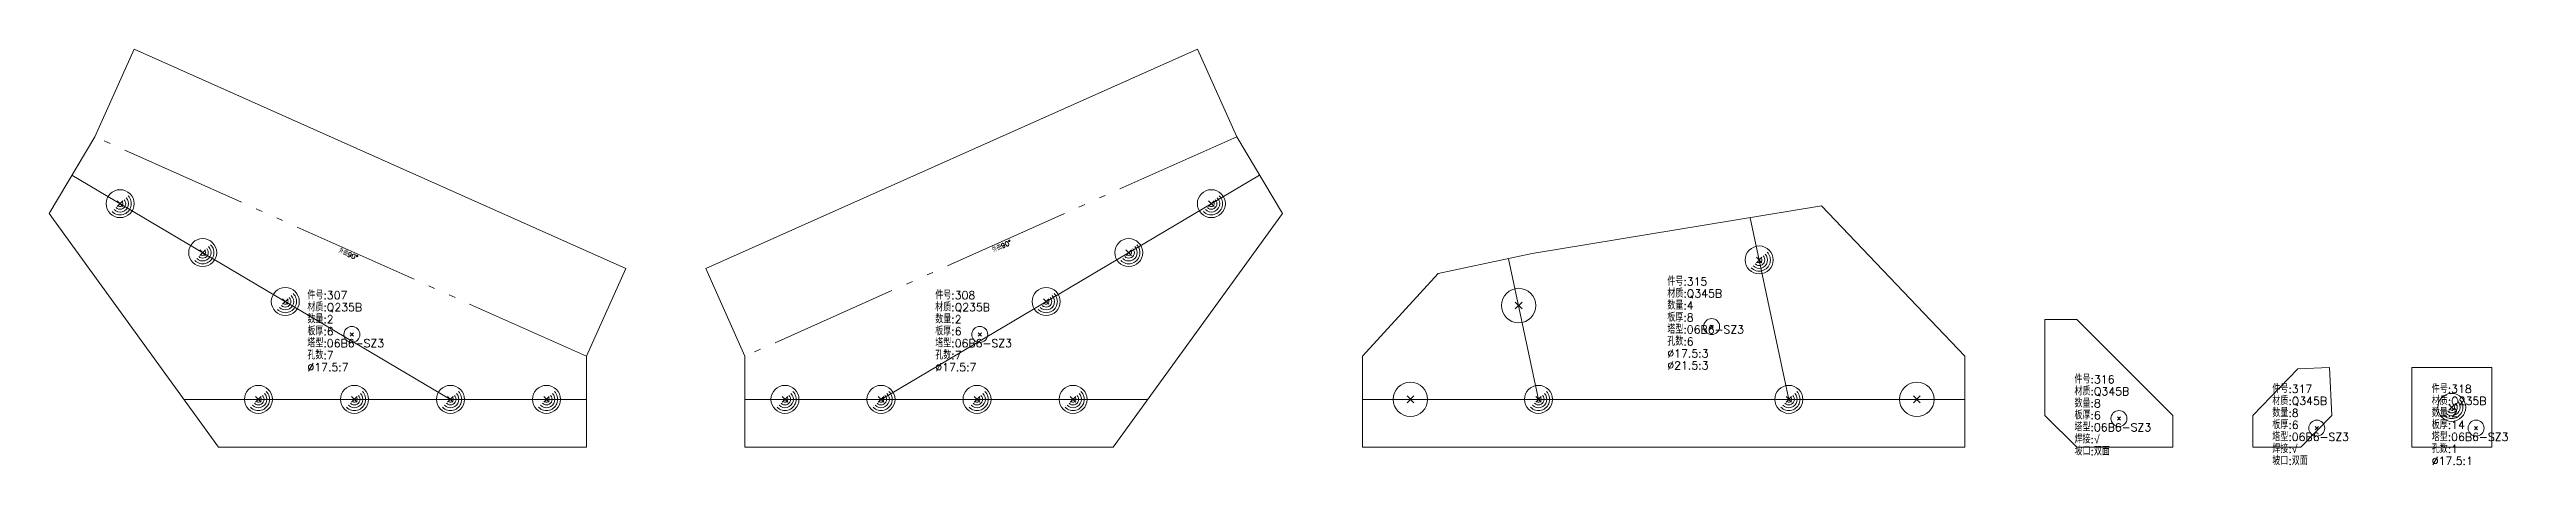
# Model space of a CAD drawing. Extents: x 0 to 24836, y -11 to 587.
# Drawn here: x 3179 to 4712, y -11 to 249 of the extents above; entities that cross this region are included whole.
import ezdxf
from ezdxf.enums import TextEntityAlignment as Align

# ---------------------------------------------------------------- set-up
doc = ezdxf.new("R2010")
doc.units = 0
doc.header["$LTSCALE"] = 20
doc.header["$MEASUREMENT"] = 0
doc.linetypes.add('制弯线', pattern=[5.9, 4, -0.5, 0.2, -0.5, 0.2, -0.5])
for name, color, linetype, lineweight in [('1', 7, 'CONTINUOUS', 25), ('2', 7, 'CONTINUOUS', 25), ('5', 7, 'CONTINUOUS', 25)]:
    doc.layers.add(name, color=color, linetype=linetype, lineweight=lineweight)
doc.styles.get("Standard").update_dxf_attribs({"font": 'simplex', "width": 0.7, "bigfont": 'gbhzfs.shx'})

# ---------------------------------------------------------------- blocks, each defined once
blk = doc.blocks.new('板孔17.5')
at = {"layer": '5', "color": 7, "linetype": 'Continuous', "lineweight": 13}
for p, q in [((-0.2, -0.2), (0.2, 0.2)), ((-0.2, 0.2), (0.2, -0.2))]:
    blk.add_line(p, q, dxfattribs=at)
blk.add_circle((0, 0), 1, dxfattribs=at)
for radius in [0.8, 0.6, 0.4, 0.2]:
    blk.add_arc((0, 0), radius, 225, 45, dxfattribs=at)
blk = doc.blocks.new('板孔21.5')
at = {"layer": '5', "color": 7, "linetype": 'Continuous', "lineweight": 13}
for p, q in [((-0.2, -0.2), (0.2, 0.2)), ((-0.2, 0.2), (0.2, -0.2))]:
    blk.add_line(p, q, dxfattribs=at)
blk.add_circle((0, 0), 1, dxfattribs=at)

msp = doc.modelspace()

# ---------------------------------------------------------------- linework, layer by layer
at = {"layer": '1', "color": 7, "linetype": 'Continuous', "lineweight": 18}
for p, q in [((3231.7, 249.1), (3207.2, 194.3)), ((3538.9, 111.8), (3231.7, 249.1)), ((3896.2, 249.1), (3588.9, 111.8)), ((3920.7, 194.3), (3896.2, 249.1)), ((3207.2, 194.3), (3178.6, 146.2)), ((3949.2, 146.2), (3920.7, 194.3)), ((3178.6, 146.2), (3284.4, 0)), ((3843.4, 0), (3949.2, 146.2)), ((4286, 151), (4105.2, 121.2)), ((4375.6, 57), (4286, 151)), ((3514.4, 57), (3538.9, 111.8)), ((3588.9, 111.8), (3613.4, 57)), ((4046.5, 108.7), (3999.2, 57)), ((4105.2, 121.2), (4046.5, 108.7)), ((4445.6, 80), (4425.6, 80)), ((4425.6, 80), (4425.6, 20)), ((4505.6, 20), (4445.6, 80)), ((3514.4, 0), (3514.4, 57)), ((3613.4, 57), (3613.4, 0)), ((3999.2, 57), (3999.2, 0)), ((4375.6, 0), (4375.6, 57)), ((4583.6, 49.1), (4555.6, 20)), ((4603.5, 50), (4583.6, 49.1)), ((4604.8, 20), (4603.5, 50)), ((4704.8, 50), (4654.8, 50)), ((4654.8, 50), (4654.8, 0)), ((4704.8, 0), (4704.8, 50)), ((4425.6, 20), (4445.6, 0)), ((4505.6, 0), (4505.6, 20)), ((4555.6, 20), (4555.6, 0)), ((4585.6, 0), (4604.8, 20)), ((3284.4, 0), (3514.4, 0)), ((3613.4, 0), (3843.4, 0)), ((3999.2, 0), (4375.6, 0)), ((4445.6, 0), (4505.6, 0)), ((4555.6, 0), (4585.6, 0)), ((4654.8, 0), (4704.8, 0))]:
    msp.add_line(p, q, dxfattribs=at)
at = {"layer": '2', "color": 190, "linetype": '制弯线', "lineweight": 13}
for p, q in [((3514.4, 57), (3207.2, 194.3)), ((3920.7, 194.3), (3613.4, 57))]:
    msp.add_line(p, q, dxfattribs=at)
at = {"layer": '2', "color": 9, "linetype": 'Continuous', "lineweight": 13}
for p, q in [((3429.4, 30), (3192.9, 170.3)), ((3698.4, 30), (3934.9, 170.3)), ((4265.6, 30), (4241.5, 143.6)), ((4109.2, 30), (4090.5, 118)), ((3262.7, 30), (3514.4, 30)), ((3865.1, 30), (3613.4, 30)), ((4375.6, 30), (3999.2, 30))]:
    msp.add_line(p, q, dxfattribs=at)
at = {"layer": '2', "color": 7, "linetype": 'Continuous', "lineweight": 13}
for p, q in [((3368.8, 71.6), (3366.8, 69.6)), ((3366.8, 71.6), (3368.8, 69.6)), ((3761.1, 71.6), (3759.1, 69.6)), ((3759.1, 71.6), (3761.1, 69.6)), ((4218.4, 76.5), (4216.4, 74.5)), ((4216.4, 76.5), (4218.4, 74.5)), ((4472.9, 19), (4470.9, 17)), ((4470.9, 19), (4472.9, 17)), ((4596.5, 13), (4594.5, 11)), ((4594.5, 13), (4596.5, 11)), ((4696, 13), (4694, 11)), ((4694, 13), (4696, 11))]:
    msp.add_line(p, q, dxfattribs=at)
for centre in [(4217.4, 75.5), (3367.8, 70.6), (3760.1, 70.6), (4471.9, 18), (4595.5, 12), (4695, 12)]:
    msp.add_circle(centre, 5, dxfattribs=at)

# ---------------------------------------------------------------- block references
at = {"layer": '1', "color": 7, "linetype": 'Continuous', "lineweight": 13}
for name, p, xscale, yscale, zscale in [('板孔17.5', (3223, 152.4), 8.75, 8.75, 8.75), ('板孔17.5', (3904.8, 152.4), 8.75, 8.75, 8.75), ('板孔17.5', (3274.6, 121.8), 8.75, 8.75, 8.75), ('板孔17.5', (3853.2, 121.8), 8.75, 8.75, 8.75), ('板孔17.5', (4247.1, 117.2), 8.75, 8.75, 8.75), ('板孔17.5', (3326.2, 91.2), 8.75, 8.75, 8.75), ('板孔17.5', (3801.6, 91.2), 8.75, 8.75, 8.75), ('板孔21.5', (4096.8, 88.7), 10.75, 10.75, 10.75), ('板孔17.5', (3309.4, 30), 8.75, 8.75, 8.75), ('板孔17.5', (3369.4, 30), 8.75, 8.75, 8.75), ('板孔17.5', (3429.4, 30), 8.75, 8.75, 8.75), ('板孔17.5', (3489.4, 30), 8.75, 8.75, 8.75), ('板孔17.5', (3638.4, 30), 8.75, 8.75, 8.75), ('板孔17.5', (3698.4, 30), 8.75, 8.75, 8.75), ('板孔17.5', (3758.4, 30), 8.75, 8.75, 8.75), ('板孔17.5', (3818.4, 30), 8.75, 8.75, 8.75), ('板孔21.5', (4029.2, 30), 10.75, 10.75, 10.75), ('板孔17.5', (4109.2, 30), 8.75, 8.75, 8.75), ('板孔17.5', (4265.6, 30), 8.75, 8.75, 8.75), ('板孔21.5', (4345.6, 30), 10.75, 10.75, 10.75), ('板孔17.5', (4679.8, 25), 8.75, 8.75, 8.75)]:
    msp.add_blockref(name, p, dxfattribs=dict(at, xscale=xscale, yscale=yscale, zscale=zscale))

# ---------------------------------------------------------------- texts
at = {"layer": '2', "color": 7, "linetype": 'Continuous', "lineweight": 13}
for rotation, p in [(337, (3358.8, 121.1)), (24, (3769.1, 121.1))]:
    msp.add_text('外曲90%%d', height=3, rotation=rotation, dxfattribs=at).set_placement(p, align=Align.BOTTOM_LEFT)
for s, p in [('件号:307', (3340, 91.1)), ('件号:308', (3732.3, 91.1)), ('件号:315', (4189.7, 99.7)), ('材质:Q345B', (4189.7, 92.2)), ('材质:Q235B', (3340, 83.6)), ('数量:2', (3340, 76.1)), ('材质:Q235B', (3732.3, 83.6)), ('数量:2', (3732.3, 76.1)), ('数量:4', (4189.7, 84.7)), ('板厚:8', (4189.7, 77.2)), ('塔型:06B6-SZ3', (4189.7, 69.7)), ('板厚:6', (3340, 68.6)), ('塔型:06B6-SZ3', (3340, 61.1)), ('板厚:6', (3732.3, 68.6)), ('塔型:06B6-SZ3', (3732.3, 61.1)), ('孔数:6', (4189.7, 62.2)), ('孔数:7', (3340, 53.6)), ('%%c17.5:7', (3340, 46.1)), ('孔数:7', (3732.3, 53.6)), ('%%c17.5:7', (3732.3, 46.1)), ('%%c17.5:3', (4189.7, 54.7)), ('%%c21.5:3', (4189.7, 47.2)), ('材质:Q345B', (4444.1, 31)), ('件号:316', (4444.1, 38.5)), ('件号:317', (4567.7, 32.5)), ('材质:Q345B', (4567.7, 25)), ('件号:318', (4667.3, 32.5)), ('材质:Q235B', (4667.3, 25)), ('数量:8', (4444.1, 23.5)), ('板厚:6', (4444.1, 16)), ('塔型:06B6-SZ3', (4444.1, 8.5)), ('板厚:6', (4567.7, 10)), ('数量:8', (4567.7, 17.5)), ('数量:2', (4667.3, 17.5)), ('板厚:14', (4667.3, 10)), ('焊接:√', (4444.1, 1)), ('坡口:双面', (4444.1, -6.5)), ('塔型:06B6-SZ3', (4567.7, 2.5)), ('焊接:√', (4567.7, -5)), ('塔型:06B6-SZ3', (4667.3, 2.5)), ('孔数:1', (4667.3, -5)), ('坡口:双面', (4567.7, -12.5)), ('%%c17.5:1', (4667.3, -12.5))]:
    msp.add_text(s, height=5, dxfattribs=at).set_placement(p, align=Align.BOTTOM_LEFT)

doc.saveas('drawing.dxf')
